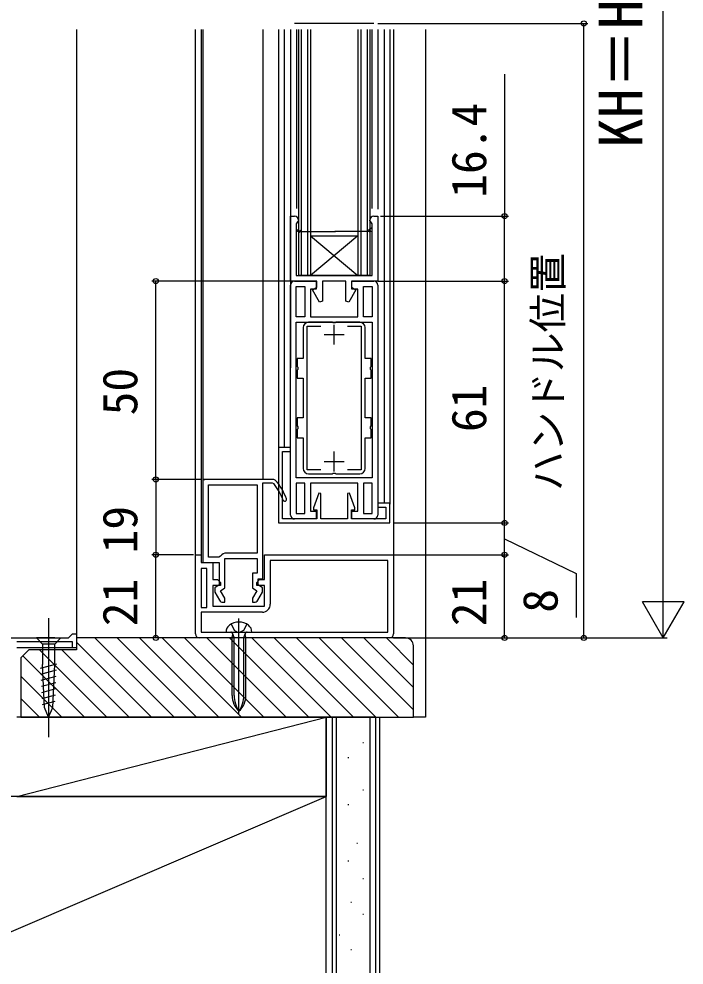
# Model space of a CAD drawing. Units: millimetres, scale not verified. Extents: x -525 to 525, y -782 to 777.
# Drawn here: x -387.5 to -219.8, y -584.1 to -345.5 of the extents above; entities that cross this region are included whole.
import ezdxf
from ezdxf.enums import TextEntityAlignment as Align

# ---------------------------------------------------------------- set-up
doc = ezdxf.new("R2010")
doc.units = ezdxf.units.MM
doc.header["$LTSCALE"] = 4
for name, color, linetype in [('0-2_YKK_11', 7, 'Continuous'), ('0-3_YKK_12', 2, 'Continuous'), ('0-4_YKK_13', 4, 'Continuous'), ('0-6_YKK_D', 6, 'Continuous'), ('0-8_YSS_K', 3, 'Continuous'), ('0-9_YSS_KE', 3, 'Continuous')]:
    doc.layers.add(name, color=color, linetype=linetype)
doc.styles.add('ＭＳ ゴシック', font='')
doc.styles.get('ＭＳ ゴシック').set_extended_font_data('MS Gothic')

msp = doc.modelspace()

# ---------------------------------------------------------------- linework, layer by layer
at = {"layer": '0-2_YKK_11'}
for p, q in [((-317.214, -399.04), (-316.875, -399.236)), ((-316.625, -398.803), (-316.625, -398.803)), ((-319, -470.64), (-319, -412.64)), ((-297, -412.64), (-297, -470.64)), ((-308, -427.64), (-308, -422.64)), ((-310.5, -425.14), (-305.5, -425.14)), ((-308, -459.64), (-308, -454.64)), ((-310.5, -457.14), (-305.5, -457.14)), ((-294, -501.64), (-342, -501.64))]:
    msp.add_line(p, q, dxfattribs=at)
for points in [[(-298, -395.24), (-297, -395.24), (-297, -411.64), (-303.65, -411.64), (-303.65, -413.193), (-302.529, -413.84), (-304.309, -416.922), (-305.05, -416.724), (-305.05, -411.64), (-310.95, -411.64), (-310.95, -416.724), (-311.691, -416.922), (-313.471, -413.84), (-312.35, -413.193), (-312.35, -411.64), (-319, -411.64), (-319, -395.24), (-318, -395.24)], [(-317.6, -410.24), (-298.4, -410.24), (-298.4, -399.04), (-298.4, -398.24), (-298.4, -397.215), (-298.775, -396.731), (-299, -396.44), (-299, -396.24)], [(-317, -396.24), (-317, -396.44), (-317.225, -396.731), (-317.6, -397.215), (-317.6, -398.24), (-317.6, -399.04), (-317.6, -410.24)], [(-298.4, -398.24), (-299.375, -398.803), (-299.125, -399.236), (-298.786, -399.04), (-298.786, -399.04)], [(-316.875, -399.236), (-317.214, -399.04), (-317.214, -399.04)], [(-298.786, -399.04), (-316.875, -399.236), (-298.4, -399.04)], [(-318, -411.64), (-312.5, -411.64), (-312.5, -413.64), (-314, -413.64), (-314, -420.64), (-302, -420.64), (-302, -413.64), (-303.5, -413.64), (-303.5, -411.64), (-298, -411.64)], [(-301.5, -422.04), (-307.542, -422.04), (-307.725, -422.16), (-308.275, -422.16), (-308.458, -422.04), (-314.5, -422.04)], [(-315.8, -423.34), (-315.8, -431.14), (-317.3, -431.14), (-317.3, -433.182), (-317.18, -433.365), (-317.18, -433.915), (-317.3, -434.098), (-317.3, -436.14), (-315.8, -436.14), (-315.8, -446.14), (-317.3, -446.14), (-317.3, -448.182), (-317.18, -448.365), (-317.18, -448.915), (-317.3, -449.098), (-317.3, -451.14), (-315.8, -451.14), (-315.8, -458.94)], [(-311.336, -459.24), (-314.8, -459.24), (-314.8, -423.04), (-311.336, -423.04)], [(-304.664, -423.04), (-301.2, -423.04), (-301.2, -459.24), (-304.664, -459.24)], [(-300.2, -446.14), (-300.2, -436.14), (-298.7, -436.14), (-298.7, -434.098), (-298.82, -433.915), (-298.82, -433.365), (-298.7, -433.182), (-298.7, -431.14), (-300.2, -431.14), (-300.2, -423.34)], [(-300.2, -458.94), (-300.2, -451.14), (-298.7, -451.14), (-298.7, -449.098), (-298.82, -448.915), (-298.82, -448.365), (-298.7, -448.182), (-298.7, -446.14), (-300.2, -446.14)], [(-314.5, -460.24), (-308.458, -460.24), (-308.275, -460.12), (-307.725, -460.12), (-307.542, -460.24), (-301.5, -460.24)], [(-322.848, -461.809), (-323.223, -461.64), (-341.1, -461.64), (-341.1, -482.64), (-337, -482.64), (-337, -488.24), (-338.1, -489.01), (-338.1, -490.103), (-336.924, -492.14)], [(-326, -486.74), (-326, -462.54), (-323.638, -462.54), (-323.253, -462.721)], [(-298, -471.64), (-303.5, -471.64), (-303.5, -469.64), (-302, -469.64), (-302, -462.64), (-314, -462.64), (-314, -469.64), (-312.5, -469.64), (-312.5, -471.64), (-318, -471.64)], [(-339.7, -481.24), (-339.7, -463.04), (-327.4, -463.04), (-327.4, -480.24), (-335.1, -480.24)], [(-343, -500.64), (-343, -480.64), (-341.5, -480.64), (-341.5, -482.64), (-338.6, -482.64), (-338.6, -486.94), (-337.4, -486.94), (-336.7, -487.64), (-336.7, -488.44), (-338.6, -488.44), (-338.6, -493.64), (-325.6, -493.64), (-325.6, -488.44), (-327.5, -488.44), (-327.5, -487.64), (-326.8, -486.94), (-325.6, -486.94), (-325.6, -480.64), (-293, -480.64), (-293, -500.64)], [(-336.643, -481.032), (-337.049, -481.24), (-339.7, -481.24)], [(-336.058, -492.64), (-335.6, -492.64), (-335.6, -491.633), (-336.695, -489.736), (-335.6, -488.969), (-335.6, -481.64), (-327.4, -481.64), (-327.4, -485.34), (-328.6, -485.34), (-328.6, -488.969), (-327.505, -489.736), (-328.6, -491.633), (-328.6, -492.64), (-328.142, -492.64)], [(-341.5, -500.14), (-294.5, -500.14), (-294.5, -482.14), (-324.1, -482.14), (-324.1, -486.94), (-324.1, -493.14)], [(-327.276, -492.14), (-326.1, -490.103), (-326.1, -489.01), (-327.2, -488.24), (-327.2, -486.74), (-326, -486.74)], [(-326.1, -495.14), (-341.5, -495.14), (-341.5, -500.14)], [(-391, -501.64), (-375, -501.64), (-374, -500.64), (-373, -500.64), (-373, -504.14), (-374, -504.14), (-374, -502.64), (-388, -502.64)]]:
    msp.add_lwpolyline(points, dxfattribs=at)
for points in [[(-315.4, -413.04), (-315.4, -420.64), (-317.6, -420.64), (-317.6, -413.04)], [(-298.4, -413.04), (-298.4, -420.64), (-300.6, -420.64), (-300.6, -413.04)], [(-298.4, -422.04), (-298.4, -461.24), (-317.6, -461.24), (-317.6, -422.04)], [(-322, -472.64), (-294, -472.64), (-294, -467.64), (-297, -467.64), (-297, -468.64), (-295, -468.64), (-295, -471.64), (-303.6, -471.64), (-303.6, -469.34), (-302.8, -469.34), (-302.8, -468.84), (-304.1, -465.102), (-304.6, -465.186), (-304.6, -471.64), (-311.4, -471.64), (-311.4, -465.186), (-311.9, -465.102), (-313.2, -468.84), (-313.2, -469.34), (-312.4, -469.34), (-312.4, -471.64), (-321, -471.64), (-321, -454.64), (-319, -454.64), (-319, -453.64), (-322, -453.64)], [(-315.4, -470.24), (-315.4, -462.64), (-317.6, -462.64), (-317.6, -470.24)], [(-298.4, -470.24), (-298.4, -462.64), (-300.6, -462.64), (-300.6, -470.24)], [(-341.5, -484.14), (-341.5, -493.94), (-340.1, -493.94), (-340.1, -484.14)]]:
    msp.add_lwpolyline(points, close=True, dxfattribs=at)
for centre, radius, start, end in [((-318, -396.24), 1, 0.00001, 89.99999), ((-298, -396.24), 1, 90.00001, 179.99999), ((-317.237, -399.138), 0.376, 344.87674, 164.87676), ((-316.75, -399.019), 0.25, 240.00006, 60.00008), ((-318, -412.64), 1, 90.00001, 179.99999), ((-298, -412.64), 1, 0.00001, 89.99999), ((-314.5, -423.34), 1.3, 90.00001, 179.99999), ((-301.5, -423.34), 1.3, 0.00001, 89.99999), ((-314.5, -458.94), 1.3, 180.00001, 269.99999), ((-301.5, -458.94), 1.3, 270.00001, 359.99999), ((-334.099, -471.73), 14.1, 20.26659, 39.71484), ((-334.099, -471.73), 15, 20.2666, 41.4049), ((-320.45, -466.69), 0.45, 200.26659, 20.26661), ((-318, -470.64), 1, 180.00001, 269.99999), ((-298, -470.64), 1, 270.00001, 359.99999), ((-335.1, -482.14), 1.9, 90.00001, 144.31469), ((-336.058, -491.64), 1, 209.99998, 270), ((-328.142, -491.64), 1, 270, 330.00002), ((-326.1, -493.14), 2, 270.00001, 359.99999), ((-342, -500.64), 1, 180.00001, 269.99999), ((-294, -500.64), 1, 270.00001, 359.99999)]:
    msp.add_arc(centre, radius, start, end, dxfattribs=at)
at = {"layer": '0-3_YKK_12'}
for p, q in [((-373, -348.233), (-373, -504.14)), ((-343, -481.14), (-343, -348.233)), ((-341.5, -348.233), (-341.5, -481.14)), ((-326, -348.233), (-326, -461.64)), ((-322, -348.233), (-322, -453.94)), ((-320.601, -348.233), (-320.602, -453.64)), ((-318.999, -348.233), (-319.001, -433.49)), ((-298, -346.64), (-318, -346.64)), ((-317.5, -348.233), (-317.5, -393.374)), ((-317, -348.233), (-317, -410.24)), ((-316.3, -348.233), (-316.3, -410.24)), ((-314.7, -348.233), (-314.7, -410.24)), ((-314, -348.233), (-314, -410.24)), ((-302, -348.233), (-302, -410.24)), ((-301.3, -348.233), (-301.3, -410.24)), ((-299.7, -348.233), (-299.7, -410.24)), ((-299, -348.233), (-299, -410.24)), ((-298.5, -348.233), (-298.5, -393.374)), ((-297, -348.233), (-297, -393.54)), ((-295.4, -348.233), (-295.4, -467.64)), ((-294, -348.233), (-294, -467.94)), ((-293, -348.233), (-293, -481.14)), ((-314, -400.24), (-302, -410.24)), ((-299, -410.24), (-317, -410.24)), ((-373.518, -504.14), (-388, -504.14))]:
    msp.add_line(p, q, dxfattribs=at)
for points in [[(-341.1, -348.233), (-341.1, -461.64), (-340.6, -461.64)], [(-314, -400.24), (-302, -400.24), (-314, -410.24)]]:
    msp.add_lwpolyline(points, dxfattribs=at)
at = {"layer": '0-4_YKK_13'}
for p, q in [((-380, -496.64), (-380, -526.64)), ((-332, -520.918), (-332, -496.766)), ((-335.25, -500.14), (-334.08, -500.14)), ((-333.746, -501.54), (-333.589, -500.736)), ((-333.218, -501.54), (-333.61, -500.468)), ((-330.782, -501.54), (-330.39, -500.468)), ((-330.254, -501.54), (-330.411, -500.736)), ((-378.45, -501.64), (-381.55, -501.64)), ((-381.55, -503.19), (-381.55, -508.307)), ((-378.45, -503.19), (-381.55, -503.19)), ((-378.45, -508.307), (-378.45, -503.19)), ((-333.746, -516.115), (-333.746, -501.54)), ((-333.746, -501.54), (-330.254, -501.54)), ((-333.218, -516.115), (-333.218, -501.54)), ((-330.782, -516.115), (-330.782, -501.54)), ((-330.254, -516.115), (-330.254, -501.54)), ((-382.023, -509.232), (-377.925, -508.134)), ((-381.949, -510.765), (-378, -509.707)), ((-381.876, -512.299), (-378.075, -511.28)), ((-381.803, -513.832), (-378.15, -512.853)), ((-381.73, -515.365), (-378.225, -514.426)), ((-381.657, -516.899), (-378.3, -515.999)), ((-381.584, -518.432), (-378.375, -517.572))]:
    msp.add_line(p, q, dxfattribs=at)
for points in [[(-333.95, -498.148), (-333.145, -499.776), (-332, -500.385)], [(-330.05, -498.148), (-330.855, -499.776), (-332, -500.385)], [(-334.08, -500.14), (-329.92, -500.14), (-328.75, -500.14)], [(-381.55, -501.64), (-383.1, -501.64), (-381.55, -503.19)], [(-378.45, -501.64), (-376.9, -501.64), (-378.45, -503.19)], [(-380, -521.64), (-381.033, -519.145), (-381.55, -508.307)], [(-380, -521.64), (-378.967, -519.145), (-378.45, -508.307)]]:
    msp.add_lwpolyline(points, dxfattribs=at)
for centre, radius, start, end in [((-333.15, -500.128), 2.1, 127.24889, 180.33651), ((-332, -501.64), 4, 52.75222, 127.24778), ((-330.85, -500.128), 2.1, 359.66036, 52.75222), ((-334.08, -500.64), 0.5, 348.94828, 90), ((-329.92, -500.64), 0.5, 90, 191.05172), ((-328.232, -516.115), 5.513, 180, 226.89533), ((-325.954, -516.115), 7.263, 180, 213.6577), ((-335.768, -516.115), 5.513, 313.10467, 0), ((-338.046, -516.115), 7.263, 326.3423, 0)]:
    msp.add_arc(centre, radius, start, end, dxfattribs=at)
at = {"layer": '0-6_YKK_D'}
for p, q in [((-225.001, -491.14), (-225.001, -202.14)), ((-297, -346.64), (-244.001, -346.64)), ((-245.001, -501.64), (-245.001, -346.64)), ((-265.001, -359.44), (-265.001, -395.24)), ((-296.3, -395.24), (-264.001, -395.24)), ((-265.001, -411.64), (-265.001, -395.24)), ((-319, -411.64), (-354, -411.64)), ((-353, -461.64), (-353, -411.64)), ((-297, -411.64), (-264.001, -411.64)), ((-297, -411.64), (-264.001, -411.64)), ((-265.001, -472.64), (-265.001, -411.64)), ((-341.6, -461.64), (-354, -461.64)), ((-341.6, -461.64), (-354, -461.64)), ((-353, -461.64), (-353, -480.64)), ((-292.8, -472.64), (-264.001, -472.64)), ((-292.8, -472.64), (-264.001, -472.64)), ((-265.001, -480.64), (-265.001, -472.64)), ((-343.5, -480.64), (-354, -480.64)), ((-343.5, -480.64), (-354, -480.64)), ((-353, -501.64), (-353, -480.64)), ((-293, -480.64), (-264.001, -480.64)), ((-292.5, -480.64), (-264.001, -480.64)), ((-265.001, -501.64), (-265.001, -480.64)), ((-225.001, -501.64), (-225.001, -483.453)), ((-225.001, -501.64), (-230.251, -492.547)), ((-219.751, -492.547), (-230.251, -492.547)), ((-225.001, -501.64), (-219.751, -492.547)), ((-293, -501.64), (-244.001, -501.64)), ((-292.5, -501.64), (-264.001, -501.64)), ((-291.5, -501.64), (-224.001, -501.64))]:
    msp.add_line(p, q, dxfattribs=at)
msp.add_lwpolyline([(-265.001, -476.64), (-247.001, -485.368), (-247.001, -496.459)], dxfattribs=at)
for centre in [(-245.001, -346.64), (-265.001, -395.24), (-353, -411.64), (-265.001, -411.64), (-265.001, -411.64), (-353, -461.64), (-353, -461.64), (-265.001, -472.64), (-265.001, -472.64), (-353, -480.64), (-353, -480.64), (-265.001, -480.64), (-265.001, -480.64), (-353, -501.64), (-265.001, -501.64), (-245.001, -501.64)]:
    msp.add_circle(centre, 0.637, dxfattribs=at)
at = {"layer": '0-8_YSS_K'}
for p, q in [((-285.001, -348.233), (-285.001, -521.64)), ((-372.999, -502.664), (-354.024, -521.64)), ((-368.367, -501.64), (-348.367, -521.64)), ((-362.71, -501.64), (-342.71, -521.64)), ((-357.053, -501.64), (-337.053, -521.64)), ((-351.396, -501.64), (-331.396, -521.64)), ((-345.739, -501.64), (-325.739, -521.64)), ((-340.082, -501.64), (-320.082, -521.64)), ((-334.426, -501.64), (-314.426, -521.64)), ((-328.769, -501.64), (-308.769, -521.64)), ((-323.112, -501.64), (-303.112, -521.64)), ((-317.455, -501.64), (-297.455, -521.64)), ((-311.798, -501.64), (-291.798, -521.64)), ((-306.141, -501.64), (-287.999, -519.782)), ((-300.484, -501.64), (-287.999, -514.125)), ((-294.828, -501.64), (-287.999, -508.468)), ((-382.337, -504.64), (-365.337, -521.64)), ((-376.68, -504.64), (-359.68, -521.64)), ((-386.497, -506.138), (-370.994, -521.64)), ((-386.999, -511.292), (-376.651, -521.64)), ((-386.999, -516.949), (-382.308, -521.64)), ((-310, -521.64), (-388, -521.64)), ((-388, -541.64), (-310, -521.64)), ((-310, -521.64), (-310, -541.64)), ((-308.5, -521.64), (-308.5, -661.64)), ((-299, -521.64), (-299, -661.64)), ((-296.5, -661.64), (-296.5, -521.64)), ((-285.001, -521.64), (-287.999, -521.64)), ((-300.801, -528.019), (-300.601, -528.019)), ((-304.531, -531.749), (-304.331, -531.749)), ((-307.515, -536.971), (-307.315, -536.971)), ((-415, -586.64), (-310, -541.64)), ((-388, -541.64), (-310, -541.64)), ((-300.801, -539.954), (-300.601, -539.954)), ((-304.531, -543.684), (-304.331, -543.684)), ((-307.515, -548.906), (-307.315, -548.906)), ((-302.293, -553.382), (-302.093, -553.382)), ((-304.531, -557.858), (-304.331, -557.858)), ((-300.801, -562.334), (-300.601, -562.334)), ((-307.515, -565.318), (-307.315, -565.318)), ((-303.785, -568.302), (-303.585, -568.302)), ((-300.801, -571.286), (-300.601, -571.286)), ((-306.769, -576.508), (-306.569, -576.508)), ((-303.785, -580.237), (-303.585, -580.237))]:
    msp.add_line(p, q, dxfattribs=at)
at = {"layer": '0-9_YSS_KE'}
for p, q in [((-310, -661.64), (-310, -521.64)), ((-307.5, -521.64), (-307.5, -661.64))]:
    msp.add_line(p, q, dxfattribs=at)
for points in [[(-290, -501.64), (-373, -501.64), (-373, -504.64), (-385, -504.64), (-387, -506.64), (-387, -521.64)], [(-387, -521.64), (-288, -521.64), (-288, -503.64)], [(-297.5, -661.64), (-297.5, -521.64), (-310, -521.64)]]:
    msp.add_lwpolyline(points, dxfattribs=at)
msp.add_lwpolyline([(-310, -586.64), (-310, -541.64), (-415, -541.64), (-415, -586.64)], close=True, dxfattribs=at)
msp.add_arc((-290, -503.64), 2, 0, 89.99998, dxfattribs=at)

# ---------------------------------------------------------------- texts
at = {"layer": '0-6_YKK_D', "style": 'ＭＳ ゴシック'}
for s, height, p in [('KH＝H', 11, (-227.001, -378.046)), ('16.4', 8.798, (-267.001, -390.622)), ('ハンドル位置', 7.331, (-248.251, -464.595)), ('50', 8.798, (-355, -445.504)), ('61', 8.798, (-267.001, -449.708)), ('19', 8.798, (-355, -480.31)), ('21', 8.798, (-355, -498.674)), ('21', 8.798, (-267.001, -498.674)), ('8', 8.798, (-249.001, -495.277))]:
    msp.add_text(s, height=height, rotation=90, dxfattribs=at).set_placement(p, align=Align.BOTTOM_LEFT)

doc.saveas('drawing.dxf')
